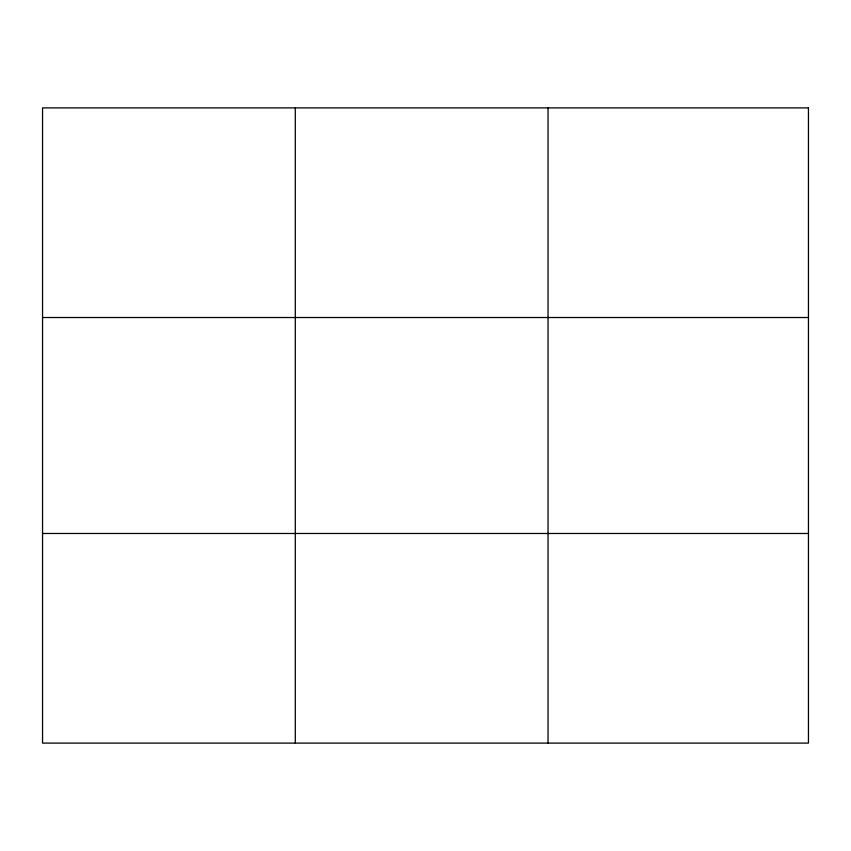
<?xml version="1.0" encoding="UTF-8"?>
<svg xmlns="http://www.w3.org/2000/svg" width="851" height="851" viewBox="0 0 851 851"><rect width="100%" height="100%" fill="white"/><g stroke="black" fill="none" stroke-linecap="round" stroke-linejoin="round"><path stroke-width="1.28" d="M295.297 107.896L295.297 743.104M548.044 107.896L548.044 743.104M42.55 317.519L808.45 317.519M42.55 533.481L808.45 533.481M808.45 107.896L808.45 743.104L42.55 743.104L42.55 107.896L808.45 107.896"/></g></svg>
